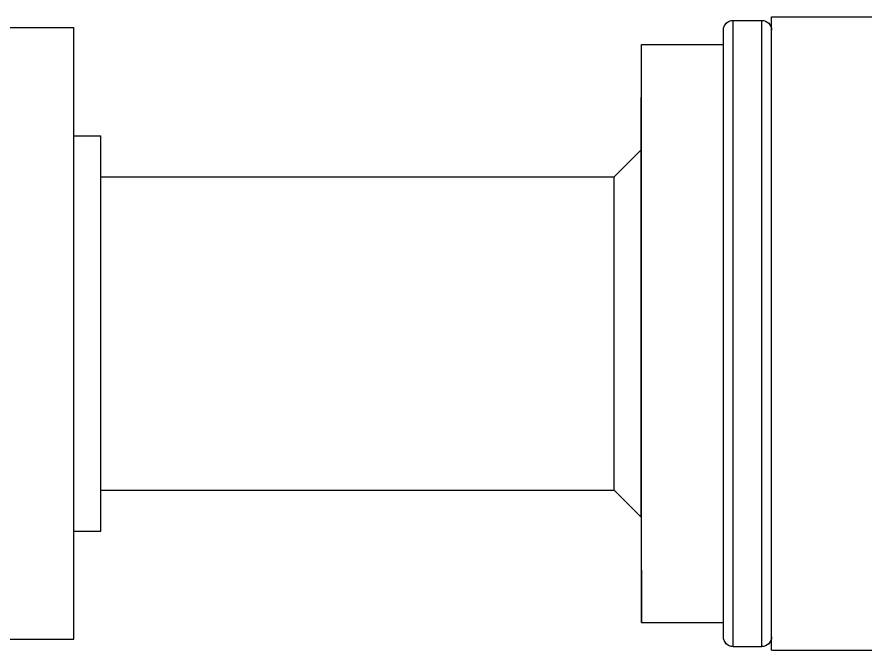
# Model space of a CAD drawing. Header units: millimetres. Extents: x 553637 to 584936, y 5008 to 53898.
# Drawn here: x 560081.6 to 560257.8, y 33165.8 to 33297.2 of the extents above; entities that cross this region are included whole.
import ezdxf

# ---------------------------------------------------------------- set-up
doc = ezdxf.new("R2010")
doc.units = ezdxf.units.MM
doc.header["$LTSCALE"] = 10
doc.header["$MEASUREMENT"] = 0
doc.layers.add('2', color=2, linetype='Continuous')

msp = doc.modelspace()

# ---------------------------------------------------------------- linework, layer by layer
at = {"layer": '2', "extrusion": (-1, 1.31047e-06, 1.33332e-29)}
for p, q in [((560238.41, 33165.76), (560238.41, 33297.21)), ((560238.41, 33297.21), (560352.67, 33297.21)), ((560078.41, 33294.99), (560093.41, 33294.99)), ((560093.41, 33167.99), (560093.41, 33294.99)), ((560230.41, 33166.49), (560230.41, 33296.49)), ((560230.41, 33296.49), (560236.41, 33296.49)), ((560236.41, 33166.49), (560236.41, 33296.49)), ((560228.41, 33168.49), (560228.41, 33294.49)), ((560211.34, 33269.61), (560211.41, 33291.49)), ((560211.41, 33171.49), (560211.41, 33291.49)), ((560211.41, 33291.49), (560228.41, 33291.49)), ((560093.41, 33272.55), (560099.06, 33272.55)), ((560099.06, 33190.42), (560099.06, 33272.55)), ((560205.72, 33263.99), (560211.34, 33269.61)), ((560211.34, 33193.36), (560211.34, 33269.61)), ((560099.06, 33263.99), (560205.72, 33263.99)), ((560205.72, 33198.99), (560205.72, 33263.99)), ((560099.06, 33198.99), (560205.72, 33198.99)), ((560205.72, 33198.99), (560211.34, 33193.36)), ((560211.34, 33193.36), (560211.41, 33171.49)), ((560093.41, 33190.42), (560099.06, 33190.42)), ((560211.41, 33171.49), (560228.41, 33171.49)), ((560078.41, 33167.99), (560093.41, 33167.99)), ((560230.41, 33166.49), (560236.41, 33166.49)), ((560238.41, 33165.76), (560352.67, 33165.76))]:
    msp.add_line(p, q, dxfattribs=at)
at = {"layer": '2', "extrusion": (3.3667e-22, 2.56909e-16, -1)}
for centre, start, end in [((-560230.41, 33294.49), 0.0001, 90.0001), ((-560236.41, 33294.49), 90.0001, 180.0001), ((-560230.41, 33168.49), 270.0001, 0.0001), ((-560236.41, 33168.49), 180.0001, 270.0001)]:
    msp.add_arc(centre, 2, start, end, dxfattribs=at)

doc.saveas('drawing.dxf')
